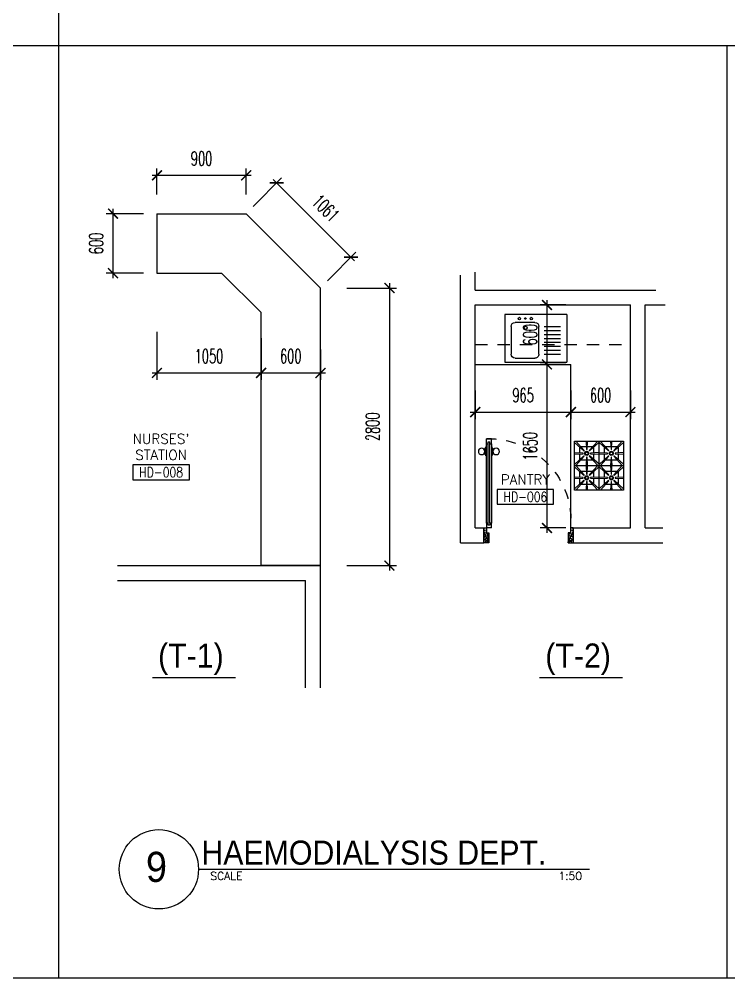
# Model space of a CAD drawing. Extents: x 417759.1 to 417809, y 43468.8 to 43507.6.
# Drawn here: x 417780.79 to 417787.96, y 43488.26 to 43497.93 of the extents above; entities that cross this region are included whole.
import ezdxf
from ezdxf.enums import TextEntityAlignment as Align

# ---------------------------------------------------------------- set-up
doc = ezdxf.new("R2010")
doc.units = 0
doc.header["$MEASUREMENT"] = 0
doc.header["$PDMODE"] = 3
doc.header["$PDSIZE"] = 0.1
doc.linetypes.add('HIDDEN', pattern=[0.375, 0.25, -0.125])
doc.linetypes.add('HIDDEN2', pattern=[0.1875, 0.125, -0.0625])
doc.layers.get('0').update_dxf_attribs({"linetype": 'CONTINUOUS'})
doc.layers.get('DEFPOINTS').update_dxf_attribs({"linetype": 'CONTINUOUS'})
for name, color, linetype in [('A-FURN-W', 4, 'CONTINUOUS'), ('AX-DIM', 4, 'CONTINUOUS'), ('COUNTER', 2, 'CONTINUOUS'), ('DOOR', 4, 'CONTINUOUS'), ('Doted', 3, 'HIDDEN2'), ('FIX', 3, 'CONTINUOUS'), ('HAT', 8, 'CONTINUOUS'), ('K-FUR', 3, 'CONTINUOUS'), ('RM-BOX', 2, 'CONTINUOUS'), ('RM-NAME', 2, 'CONTINUOUS'), ('RM-NO', 2, 'CONTINUOUS'), ('TXT', 2, 'CONTINUOUS'), ('TXT1', 2, 'CONTINUOUS'), ('WALL', 6, 'CONTINUOUS')]:
    doc.layers.add(name, color=color, linetype=linetype)
doc.styles.add('ROMANS', font='ROMANS.shx', dxfattribs={"width": 0.6})
doc.styles.add('TTXT', font='swisse.ttf', dxfattribs={"width": 0.6})
doc.dimstyles.new('STANDARD in', dxfattribs={"dimtxt": 0.14, "dimasz": 0.1, "dimexe": 0.07, "dimexo": 0.05, "dimgap": 0.1, "dimtad": 1, "dimdec": 0, "dimlfac": 1000, "dimzin": 0, "dimdsep": 46, "dimtxsty": 'ROMANS', "dimblk": 'ARCHTICK', "dimcen": 0.05, "dimdle": 0.05, "dimclrd": 4, "dimclre": 4, "dimclrt": 2, "dimadec": 0, "dimazin": 0, "dimtfac": 1, "dimtdec": 0, "dimtmove": 2, "dimatfit": 3, "dimfxl": 0, "dimtolj": 1, "dimtzin": 0, "dimarcsym": 0})

# ---------------------------------------------------------------- blocks, each defined once
blk = doc.blocks.new('RM1')
at = {"layer": 'RM-BOX'}
blk.add_lwpolyline([(570, -200), (-570, -200), (-570, -500), (570, -500)], close=True, dxfattribs=at)
at = {"layer": 'RM-NAME', "style": 'ROMANS'}
for tag, p in [('ROOMNAME1', (0, 324)), ('ROOMNAME2', (0, 0))]:
    blk.add_attdef(tag, text='', height=200, dxfattribs=at).set_placement(p, align=Align.MIDDLE)
at = {"layer": 'RM-NO', "style": 'ROMANS', "width": 0.8}
blk.add_attdef('ROOMNO', text='', height=200, dxfattribs=at).set_placement((0, -350), align=Align.MIDDLE)
blk = doc.blocks.new('DOOR90')
at = {"layer": 'DOOR', "color": 7, "linetype": 'ByBlock'}
for p, q in [((-150, 0), (0, 0)), ((-150, 0), (-150, -25)), ((0, -50), (-113.7, 0)), ((0, -50), (-40.1, 0)), ((0, -50), (0, 0)), ((-1000, -25), (-1050, -25)), ((-1050, -75), (-1050, -25)), ((-1050, -25), (-1050, -75)), ((-1000, -75), (-1050, -75)), ((-1000, -42), (-1020, -42)), ((-1020, -42), (-1020, -58)), ((-1000, -58), (-1020, -58)), ((-1000, -25), (-1000, -42)), ((-1000, -58), (-1000, -75)), ((-877.6, -17.8), (-967.6, -17.8)), ((-967.6, -25), (-967.6, -17.8)), ((-967.6, -75), (-967.6, -82.2)), ((-877.6, -82.2), (-967.6, -82.2)), ((-955, -8.8), (-890.2, -8.8)), ((-955, -17.8), (-955, -8.8)), ((-955, -17.8), (-890.2, -17.8)), ((-955, -82.2), (-890.2, -82.2)), ((-955, -82.2), (-955, -91.2)), ((-955, -91.2), (-890.2, -91.2)), ((-890.2, -17.8), (-890.2, -8.8)), ((-890.2, -82.2), (-890.2, -91.2)), ((-877.6, -25), (-877.6, -17.8)), ((-877.6, -75), (-877.6, -82.2)), ((-200, -25), (-150, -25)), ((-200, -42), (-200, -25)), ((-180, -42), (-200, -42)), ((-200, -58), (-180, -58)), ((-200, -75), (-200, -58)), ((-150, -75), (-200, -75)), ((-180, -58), (-180, -42)), ((-150, -25), (-100, -25)), ((-150, -75), (-150, -25)), ((-100, -25), (-100, -50)), ((0, -50), (-100, -36.6)), ((-100, -50), (0, -50)), ((0, -850), (-113.7, -900)), ((-100, -875), (-100, -850)), ((0, -850), (-100, -863.4)), ((-100, -850), (0, -850)), ((0, -850), (-40.1, -900)), ((0, -850), (0, -900)), ((-150, -875), (-100, -875)), ((-150, -900), (-150, -875)), ((-150, -900), (0, -900)), ((0, -900), (-150, -900))]:
    blk.add_line(p, q, dxfattribs=at)
at = {"layer": 'DOOR', "linetype": 'ByBlock'}
for p, q in [((-200, -25), (-1000, -25)), ((-200, -42), (-1000, -42)), ((-200, -58), (-1000, -58)), ((-1000, -75), (-200, -75))]:
    blk.add_line(p, q, dxfattribs=at)
at = {"layer": 'DOOR', "color": 7, "linetype": 'ByBlock'}
for centre in [(-922.6, 23.5), (-922.6, -123.5)]:
    blk.add_circle(centre, 32.4, dxfattribs=at)
for centre, radius, start, end in [((0, -50), 154.4, 161.10529, 166.28577), ((0, -50), 94.4, 148.01819, 180), ((0, -50), 134.4, 158.15985, 169.28002), ((0, -50), 114.4, 154.08384, 167.37743), ((0, -50), 74.4, 137.77643, 180), ((0, -50), 54.4, 113.20738, 180), ((0, -50), 34.4, 90, 180), ((0, -50), 14.4, 90, 180), ((0, -850), 94.4, 180, 211.98181), ((0, -850), 74.4, 180, 222.22357), ((0, -850), 54.4, 180, 246.79262), ((0, -850), 34.4, 180, 270), ((0, -850), 14.4, 180, 270), ((0, -850), 154.4, 193.71423, 198.89471), ((0, -850), 134.4, 190.71998, 201.84015)]:
    blk.add_arc(centre, radius, start, end, dxfattribs=at)
at = {"layer": 'DOOR', "linetype": 'HIDDEN', "ltscale": 0.5}
blk.add_arc((-222.2, -50), 828.2, 178.27012, 275.00304, dxfattribs=at)
blk = doc.blocks.new('A$C68711307')
at = {"layer": 'A-FURN-W'}
for p, q in [((0, 0), (0, 0.6266)), ((0, 0.6266), (0.48, 0.6266)), ((0.48, 0.6266), (0.48, 0)), ((0.08, 0.3234), (0.08, 0.5234)), ((0.12, 0.5634), (0.4, 0.5634)), ((0.44, 0.5234), (0.44, 0.3234)), ((0.4, 0.2834), (0.12, 0.2834)), ((0.12, 0.232), (0.12, 0.0643)), ((0.16, 0.232), (0.16, 0.0643)), ((0.2, 0.232), (0.2, 0.0643)), ((0.24, 0.232), (0.24, 0.0643)), ((0.28, 0.232), (0.28, 0.0643)), ((0.32, 0.232), (0.32, 0.0643)), ((0.36, 0.232), (0.36, 0.0643)), ((0.4, 0.232), (0.4, 0.0643)), ((0, 0), (0.48, 0))]:
    blk.add_line(p, q, dxfattribs=at)
at = {"layer": 'A-FURN-W', "extrusion": (0, 0, -1)}
for centre, major_axis in [((0.04, 0.4799), (-0.00849, 0.00849)), ((0.04, 0.4199), (-0.00566, 0.00566)), ((0.1344, 0.4174), (-0.0113, 0.0113))]:
    blk.add_ellipse(centre, major_axis=major_axis, ratio=1, dxfattribs=at)
at = {"layer": 'A-FURN-W'}
for centre, start_param, end_param in [((0.12, 0.5234), 5.497787, 7.068583), ((0.4, 0.5234), 3.926991, 5.497787), ((0.12, 0.3234), 0.785398, 2.356194), ((0.4, 0.3234), 2.356194, 3.926991)]:
    blk.add_ellipse(centre, major_axis=(-0.0283, 0.0283), ratio=1, start_param=start_param, end_param=end_param, dxfattribs=at)
at = {"layer": 'A-FURN-W', "extrusion": (0, 0, -1)}
blk.add_ellipse((0.04, 0.3599), major_axis=(-0.00849, 0.00849), ratio=1, start_param=6.283185307178246, end_param=12.56637061435783, dxfattribs=at)
blk = doc.blocks.new('RANGE')
at = {"layer": 'K-FUR'}
for p, q in [((0.45, 0.904), (0.45, 0)), ((0, 0.452), (0.9, 0.452))]:
    blk.add_line(p, q, dxfattribs=at)
for points in [[(-0.001, 0.879), (0.172, 0.723, 0.025175), (0.18, 0.73), (0.023, 0.903)], [(0.211, 0.904), (0.22, 0.747, 0.025175), (0.23, 0.747), (0.238, 0.904)], [(0.426, 0.904), (0.27, 0.73, 0.025175), (0.278, 0.723), (0.45, 0.88)], [(0.449, 0.879), (0.622, 0.723, 0.025175), (0.63, 0.73), (0.473, 0.903)], [(0.661, 0.904), (0.67, 0.747, 0.025175), (0.68, 0.747), (0.688, 0.904)], [(0.876, 0.904), (0.72, 0.73, 0.025175), (0.728, 0.723), (0.9, 0.88)], [(0, 0.664), (0.156, 0.672, 0.025175), (0.156, 0.683), (0, 0.691)], [(0.024, 0.452), (0.18, 0.625, 0.025175), (0.172, 0.633), (0, 0.476)], [(0.239, 0.452), (0.23, 0.609, 0.025175), (0.22, 0.609), (0.212, 0.452)], [(0.451, 0.477), (0.278, 0.633, 0.025175), (0.27, 0.625), (0.427, 0.453)], [(0.45, 0.691), (0.294, 0.683, 0.025175), (0.294, 0.673), (0.45, 0.665)], [(0.45, 0.664), (0.606, 0.672, 0.025175), (0.606, 0.683), (0.45, 0.691)], [(0.474, 0.452), (0.63, 0.625, 0.025175), (0.622, 0.633), (0.45, 0.476)], [(0.689, 0.452), (0.68, 0.609, 0.025175), (0.67, 0.609), (0.662, 0.452)], [(0.901, 0.477), (0.728, 0.633, 0.025175), (0.72, 0.625), (0.877, 0.453)], [(0.9, 0.691), (0.744, 0.683, 0.025175), (0.744, 0.673), (0.9, 0.665)], [(-0.001, 0.427), (0.172, 0.271, 0.025175), (0.18, 0.278), (0.023, 0.451)], [(0.211, 0.452), (0.22, 0.295, 0.025175), (0.23, 0.295), (0.238, 0.452)], [(0.426, 0.452), (0.27, 0.279, 0.025175), (0.278, 0.271), (0.45, 0.428)], [(0.449, 0.427), (0.622, 0.271, 0.025175), (0.63, 0.278), (0.473, 0.451)], [(0.661, 0.452), (0.67, 0.295, 0.025175), (0.68, 0.295), (0.688, 0.452)], [(0.876, 0.452), (0.72, 0.279, 0.025175), (0.728, 0.271), (0.9, 0.428)], [(0, 0.212), (0.156, 0.221, 0.025175), (0.156, 0.231), (0, 0.239)], [(0.024, 0), (0.18, 0.173, 0.025175), (0.172, 0.181), (0, 0.024)], [(0.451, 0.025), (0.278, 0.181, 0.025175), (0.27, 0.173), (0.427, 0.001)], [(0.45, 0.239), (0.294, 0.231, 0.025175), (0.294, 0.221), (0.45, 0.213)], [(0.45, 0.212), (0.606, 0.221, 0.025175), (0.606, 0.231), (0.45, 0.239)], [(0.474, 0), (0.63, 0.173, 0.025175), (0.622, 0.181), (0.45, 0.024)], [(0.901, 0.025), (0.728, 0.181, 0.025175), (0.72, 0.173), (0.877, 0.001)], [(0.9, 0.239), (0.744, 0.231, 0.025175), (0.744, 0.221), (0.9, 0.213)], [(0.239, 0), (0.23, 0.157, 0.025175), (0.22, 0.157), (0.212, 0)], [(0.689, 0), (0.68, 0.157, 0.025175), (0.67, 0.157), (0.662, 0)]]:
    blk.add_lwpolyline(points, format="xyb", dxfattribs=at)
blk.add_lwpolyline([(0, 0), (0, 0.904), (0.9, 0.904), (0.9, 0)], close=True, dxfattribs=at)
for points in [[(0.1, 0.686), (0.1, 0.788)], [(0.113, 0.804), (0.217, 0.804)], [(0.233, 0.804), (0.336, 0.804)], [(0.35, 0.789), (0.35, 0.686)], [(0.55, 0.686), (0.55, 0.788)], [(0.563, 0.804), (0.667, 0.804)], [(0.683, 0.804), (0.786, 0.804)], [(0.8, 0.789), (0.8, 0.686)], [(0.1, 0.567), (0.1, 0.67)], [(0.217, 0.552), (0.114, 0.552)], [(0.337, 0.552), (0.233, 0.552)], [(0.35, 0.67), (0.35, 0.568)], [(0.55, 0.567), (0.55, 0.67)], [(0.667, 0.552), (0.564, 0.552)], [(0.787, 0.552), (0.683, 0.552)], [(0.8, 0.67), (0.8, 0.568)], [(0.1, 0.234), (0.1, 0.336)], [(0.1, 0.115), (0.1, 0.218)], [(0.113, 0.352), (0.217, 0.352)], [(0.233, 0.352), (0.336, 0.352)], [(0.35, 0.337), (0.35, 0.234)], [(0.35, 0.218), (0.35, 0.116)], [(0.55, 0.234), (0.55, 0.336)], [(0.55, 0.115), (0.55, 0.218)], [(0.563, 0.352), (0.667, 0.352)], [(0.683, 0.352), (0.786, 0.352)], [(0.8, 0.337), (0.8, 0.234)], [(0.8, 0.218), (0.8, 0.116)], [(0.217, 0.1), (0.114, 0.1)], [(0.337, 0.1), (0.233, 0.1)], [(0.667, 0.1), (0.564, 0.1)], [(0.787, 0.1), (0.683, 0.1)]]:
    blk.add_lwpolyline(points, dxfattribs=at)
for centre, radius in [((0.225, 0.678), 0.0373), ((0.675, 0.678), 0.0373), ((0.225, 0.678), 0.0273), ((0.675, 0.678), 0.0273), ((0.225, 0.226), 0.0373), ((0.225, 0.226), 0.0273), ((0.675, 0.226), 0.0373), ((0.675, 0.226), 0.0273)]:
    blk.add_circle(centre, radius, dxfattribs=at)
blk = doc.blocks.new('Rang')
at = {"layer": 'FIX', "xscale": -0.6637168141592866, "yscale": 0.6637168141592866, "zscale": 0.6637168141592921, "rotation": 90}
blk.add_blockref('RANGE', (0.6, 0.597), dxfattribs=at)
blk = doc.blocks.new('_ARCHTICK')
at = {"color": 0, "linetype": 'ByBlock', "const_width": 0.15}
blk.add_lwpolyline([(-0.5, -0.5), (0.5, 0.5)], dxfattribs=at)
blk = doc.blocks.new('*D126')
at = {"layer": 'AX-DIM', "color": 4, "lineweight": -2}
for p, q in [((417782.0487, 43495.9663), (417781.6724, 43495.9663)), ((417781.7424, 43495.3163), (417781.7424, 43496.0163)), ((417782.0487, 43495.3663), (417781.6724, 43495.3663))]:
    blk.add_line(p, q, dxfattribs=at)
at = {"layer": 'DEFPOINTS', "color": 0}
for p in [(417781.7424, 43495.9663), (417782.0987, 43495.9663), (417782.0987, 43495.3663)]:
    blk.add_point(p, dxfattribs=at)
at = {"layer": 'AX-DIM', "color": 4, "lineweight": -2, "xscale": 0.1, "yscale": 0.1, "zscale": 0.1}
for p, rotation in [((417781.7424, 43495.9663), 90), ((417781.7424, 43495.3663), 270)]:
    blk.add_blockref('_ARCHTICK', p, dxfattribs=dict(at, rotation=rotation))
at = {"layer": 'AX-DIM', "color": 2, "insert": (417781.5724, 43495.6663), "char_height": 0.14, "attachment_point": 5, "rotation": 90, "style": 'ROMANS'}
blk.add_mtext('\\A1;600', dxfattribs=at)
blk = doc.blocks.new('*D127')
at = {"layer": 'AX-DIM', "color": 4, "lineweight": -2}
for p, q in [((417783.1355, 43496.3532), (417782.1355, 43496.3532)), ((417782.1855, 43496.1612), (417782.1855, 43496.4232)), ((417783.0855, 43496.1612), (417783.0855, 43496.4232))]:
    blk.add_line(p, q, dxfattribs=at)
at = {"layer": 'DEFPOINTS', "color": 0}
for p in [(417782.1855, 43496.3532), (417782.1855, 43496.1112), (417783.0855, 43496.1112)]:
    blk.add_point(p, dxfattribs=at)
at = {"layer": 'AX-DIM', "color": 4, "lineweight": -2, "xscale": 0.1, "yscale": 0.1, "zscale": 0.1, "rotation": 180}
blk.add_blockref('_ARCHTICK', (417782.1855, 43496.3532), dxfattribs=at)
at = {"layer": 'AX-DIM', "color": 4, "lineweight": -2, "xscale": 0.1, "yscale": 0.1, "zscale": 0.1}
blk.add_blockref('_ARCHTICK', (417783.0855, 43496.3532), dxfattribs=at)
at = {"layer": 'AX-DIM', "color": 2, "insert": (417782.6355, 43496.5232), "char_height": 0.14, "attachment_point": 5, "style": 'ROMANS'}
blk.add_mtext('\\A1;900', dxfattribs=at)
blk = doc.blocks.new('*D128')
at = {"layer": 'AX-DIM', "color": 4, "lineweight": -2}
for p, q in [((417783.1562, 43496.0396), (417783.4431, 43496.3265)), ((417783.3583, 43496.3124), (417784.179, 43495.4917)), ((417783.9062, 43495.2896), (417784.1931, 43495.5765))]:
    blk.add_line(p, q, dxfattribs=at)
at = {"layer": 'DEFPOINTS', "color": 0}
for p in [(417783.1209, 43496.0043), (417784.1437, 43495.527), (417783.8709, 43495.2543)]:
    blk.add_point(p, dxfattribs=at)
at = {"layer": 'AX-DIM', "color": 4, "lineweight": -2, "xscale": 0.1, "yscale": 0.1, "zscale": 0.1}
for p, rotation in [((417783.3937, 43496.277), 135.0000016672487), ((417784.1437, 43495.527), 315.0000016672487)]:
    blk.add_blockref('_ARCHTICK', p, dxfattribs=dict(at, rotation=rotation))
at = {"layer": 'AX-DIM', "color": 2, "insert": (417783.8889, 43496.0222), "char_height": 0.14, "attachment_point": 5, "rotation": 315, "style": 'ROMANS'}
blk.add_mtext('\\A1;1061', dxfattribs=at)
blk = doc.blocks.new('*D129')
at = {"layer": 'AX-DIM', "color": 4, "lineweight": -2}
for p, q in [((417784.5314, 43495.2663), (417784.5314, 43492.3663)), ((417784.101, 43495.2163), (417784.6014, 43495.2163)), ((417784.101, 43492.4163), (417784.6014, 43492.4163))]:
    blk.add_line(p, q, dxfattribs=at)
at = {"layer": 'DEFPOINTS', "color": 0}
for p in [(417784.051, 43495.2163), (417784.051, 43492.4163), (417784.5314, 43492.4163)]:
    blk.add_point(p, dxfattribs=at)
at = {"layer": 'AX-DIM', "color": 4, "lineweight": -2, "xscale": 0.1, "yscale": 0.1, "zscale": 0.1}
for p, rotation in [((417784.5314, 43495.2163), 90), ((417784.5314, 43492.4163), 270)]:
    blk.add_blockref('_ARCHTICK', p, dxfattribs=dict(at, rotation=rotation))
at = {"layer": 'AX-DIM', "color": 2, "insert": (417784.3614, 43493.8163), "char_height": 0.14, "attachment_point": 5, "rotation": 90, "style": 'ROMANS'}
blk.add_mtext('\\A1;2800', dxfattribs=at)
blk = doc.blocks.new('*D130')
at = {"layer": 'AX-DIM', "color": 4, "lineweight": -2}
for p, q in [((417782.1855, 43494.7753), (417782.1855, 43494.2896)), ((417783.2355, 43494.5735), (417783.2355, 43494.2896)), ((417782.1355, 43494.3596), (417783.2855, 43494.3596))]:
    blk.add_line(p, q, dxfattribs=at)
at = {"layer": 'DEFPOINTS', "color": 0}
for p in [(417782.1855, 43494.8253), (417783.2355, 43494.6235), (417783.2355, 43494.3596)]:
    blk.add_point(p, dxfattribs=at)
at = {"layer": 'AX-DIM', "color": 4, "lineweight": -2, "xscale": 0.1, "yscale": 0.1, "zscale": 0.1, "rotation": 180}
blk.add_blockref('_ARCHTICK', (417782.1855, 43494.3596), dxfattribs=at)
at = {"layer": 'AX-DIM', "color": 4, "lineweight": -2, "xscale": 0.1, "yscale": 0.1, "zscale": 0.1}
blk.add_blockref('_ARCHTICK', (417783.2355, 43494.3596), dxfattribs=at)
at = {"layer": 'AX-DIM', "color": 2, "insert": (417782.7105, 43494.5296), "char_height": 0.14, "attachment_point": 5, "style": 'ROMANS'}
blk.add_mtext('\\A1;1050', dxfattribs=at)
blk = doc.blocks.new('*D131')
at = {"layer": 'AX-DIM', "color": 4, "lineweight": -2}
for p, q in [((417783.2355, 43494.712), (417783.2355, 43494.2896)), ((417783.8355, 43494.5967), (417783.8355, 43494.2896)), ((417783.1855, 43494.3596), (417783.8855, 43494.3596))]:
    blk.add_line(p, q, dxfattribs=at)
at = {"layer": 'DEFPOINTS', "color": 0}
for p in [(417783.2355, 43494.762), (417783.8355, 43494.6467), (417783.8355, 43494.3596)]:
    blk.add_point(p, dxfattribs=at)
at = {"layer": 'AX-DIM', "color": 4, "lineweight": -2, "xscale": 0.1, "yscale": 0.1, "zscale": 0.1, "rotation": 180}
blk.add_blockref('_ARCHTICK', (417783.2355, 43494.3596), dxfattribs=at)
at = {"layer": 'AX-DIM', "color": 4, "lineweight": -2, "xscale": 0.1, "yscale": 0.1, "zscale": 0.1}
blk.add_blockref('_ARCHTICK', (417783.8355, 43494.3596), dxfattribs=at)
at = {"layer": 'AX-DIM', "color": 2, "insert": (417783.5355, 43494.5296), "char_height": 0.14, "attachment_point": 5, "style": 'ROMANS'}
blk.add_mtext('\\A1;600', dxfattribs=at)
blk = doc.blocks.new('*D134')
at = {"layer": 'AX-DIM', "color": 4, "lineweight": -2}
for p, q in [((417785.3971, 43494.1838), (417785.3971, 43493.8946)), ((417786.3621, 43494.1838), (417786.3621, 43493.8946)), ((417785.3471, 43493.9646), (417786.4121, 43493.9646))]:
    blk.add_line(p, q, dxfattribs=at)
at = {"layer": 'DEFPOINTS', "color": 0}
for p in [(417785.3971, 43494.2338), (417786.3621, 43494.2338), (417786.3621, 43493.9646)]:
    blk.add_point(p, dxfattribs=at)
at = {"layer": 'AX-DIM', "color": 4, "lineweight": -2, "xscale": 0.1, "yscale": 0.1, "zscale": 0.1, "rotation": 180}
blk.add_blockref('_ARCHTICK', (417785.3971, 43493.9646), dxfattribs=at)
at = {"layer": 'AX-DIM', "color": 4, "lineweight": -2, "xscale": 0.1, "yscale": 0.1, "zscale": 0.1}
blk.add_blockref('_ARCHTICK', (417786.3621, 43493.9646), dxfattribs=at)
at = {"layer": 'AX-DIM', "color": 2, "insert": (417785.8796, 43494.1346), "char_height": 0.14, "attachment_point": 5, "style": 'ROMANS'}
blk.add_mtext('\\A1;965', dxfattribs=at)
blk = doc.blocks.new('*D135')
at = {"layer": 'AX-DIM', "color": 4, "lineweight": -2}
for p, q in [((417786.3621, 43494.1838), (417786.3621, 43493.8946)), ((417786.9621, 43494.1838), (417786.9621, 43493.8946)), ((417786.3121, 43493.9646), (417787.0121, 43493.9646))]:
    blk.add_line(p, q, dxfattribs=at)
at = {"layer": 'DEFPOINTS', "color": 0}
for p in [(417786.3621, 43494.2338), (417786.9621, 43494.2338), (417786.9621, 43493.9646)]:
    blk.add_point(p, dxfattribs=at)
at = {"layer": 'AX-DIM', "color": 4, "lineweight": -2, "xscale": 0.1, "yscale": 0.1, "zscale": 0.1, "rotation": 180}
blk.add_blockref('_ARCHTICK', (417786.3621, 43493.9646), dxfattribs=at)
at = {"layer": 'AX-DIM', "color": 4, "lineweight": -2, "xscale": 0.1, "yscale": 0.1, "zscale": 0.1}
blk.add_blockref('_ARCHTICK', (417786.9621, 43493.9646), dxfattribs=at)
at = {"layer": 'AX-DIM', "color": 2, "insert": (417786.6621, 43494.1346), "char_height": 0.14, "attachment_point": 5, "style": 'ROMANS'}
blk.add_mtext('\\A1;600', dxfattribs=at)
blk = doc.blocks.new('*D136')
at = {"layer": 'AX-DIM', "color": 4, "lineweight": -2}
for p, q in [((417786.1208, 43494.4952), (417786.1208, 43492.7452)), ((417786.3121, 43494.4452), (417786.0508, 43494.4452)), ((417786.3121, 43492.7952), (417786.0508, 43492.7952))]:
    blk.add_line(p, q, dxfattribs=at)
at = {"layer": 'DEFPOINTS', "color": 0}
for p in [(417786.3621, 43494.4452), (417786.1208, 43492.7952), (417786.3621, 43492.7952)]:
    blk.add_point(p, dxfattribs=at)
at = {"layer": 'AX-DIM', "color": 4, "lineweight": -2, "xscale": 0.1, "yscale": 0.1, "zscale": 0.1}
for p, rotation in [((417786.1208, 43494.4452), 90), ((417786.1208, 43492.7952), 270)]:
    blk.add_blockref('_ARCHTICK', p, dxfattribs=dict(at, rotation=rotation))
at = {"layer": 'AX-DIM', "color": 2, "insert": (417785.9508, 43493.6202), "char_height": 0.14, "attachment_point": 5, "rotation": 90, "style": 'ROMANS'}
blk.add_mtext('\\A1;1650', dxfattribs=at)
blk = doc.blocks.new('*D137')
at = {"layer": 'AX-DIM', "color": 4, "lineweight": -2}
for p, q in [((417786.1208, 43495.0952), (417786.1208, 43494.3952)), ((417786.3121, 43495.0452), (417786.0508, 43495.0452)), ((417786.3121, 43494.4452), (417786.0508, 43494.4452))]:
    blk.add_line(p, q, dxfattribs=at)
at = {"layer": 'DEFPOINTS', "color": 0}
for p in [(417786.3621, 43495.0452), (417786.1208, 43494.4452), (417786.3621, 43494.4452)]:
    blk.add_point(p, dxfattribs=at)
at = {"layer": 'AX-DIM', "color": 4, "lineweight": -2, "xscale": 0.1, "yscale": 0.1, "zscale": 0.1}
for p, rotation in [((417786.1208, 43495.0452), 90), ((417786.1208, 43494.4452), 270)]:
    blk.add_blockref('_ARCHTICK', p, dxfattribs=dict(at, rotation=rotation))
at = {"layer": 'AX-DIM', "color": 2, "insert": (417785.9508, 43494.7452), "char_height": 0.14, "attachment_point": 5, "rotation": 90, "style": 'ROMANS'}
blk.add_mtext('\\A1;600', dxfattribs=at)

msp = doc.modelspace()

# ---------------------------------------------------------------- linework, layer by layer
at = {"layer": 'AX-DIM'}
for p, q in [((417781.1934, 43507.6348), (417781.1934, 43497.6622)), ((417759.0538, 43497.6622), (417809.0021, 43497.6622)), ((417781.1934, 43497.6622), (417781.1934, 43488.2568)), ((417787.935, 43497.6622), (417787.935, 43488.2568)), ((417759.0538, 43488.2568), (417809.0021, 43488.2568))]:
    msp.add_line(p, q, dxfattribs=at)
at = {"layer": 'COUNTER'}
for p, q in [((417782.1855, 43495.9663), (417782.1855, 43495.3663)), ((417782.1855, 43495.9663), (417783.0855, 43495.9663)), ((417783.0855, 43495.9663), (417783.8355, 43495.2163)), ((417782.1855, 43495.3663), (417782.837, 43495.3663)), ((417782.1855, 43495.3663), (417782.837, 43495.3663)), ((417782.837, 43495.3663), (417783.2355, 43494.9677)), ((417783.8355, 43492.4163), (417783.8355, 43495.2163)), ((417783.2355, 43492.4163), (417783.2355, 43494.9677)), ((417783.2355, 43492.4163), (417783.2355, 43494.9677)), ((417785.3971, 43494.4452), (417786.3621, 43494.4452)), ((417786.3621, 43492.7952), (417786.3621, 43494.4452))]:
    msp.add_line(p, q, dxfattribs=at)
at = {"layer": 'Doted'}
msp.add_line((417785.3971, 43494.6452), (417786.9621, 43494.6452), dxfattribs=at)
at = {"layer": 'TXT', "color": 6}
for p, q in [((417782.1392, 43491.2881), (417782.977, 43491.2881)), ((417786.0466, 43491.2881), (417786.8844, 43491.2881)), ((417782.6045, 43489.3523), (417786.55, 43489.3523))]:
    msp.add_line(p, q, dxfattribs=at)
msp.add_circle((417782.2045, 43489.3523), 0.4, dxfattribs=at)
at = {"layer": 'WALL', "color": 6}
for p, q in [((417785.3971, 43495.1952), (417785.3971, 43495.3776)), ((417785.2471, 43492.6452), (417785.2471, 43495.3452)), ((417785.3971, 43495.1952), (417787.218, 43495.1952)), ((417785.3971, 43495.0452), (417786.9621, 43495.0452)), ((417785.3971, 43492.7952), (417785.3971, 43495.0452)), ((417786.9621, 43492.7952), (417786.9621, 43495.0452)), ((417787.1121, 43492.7952), (417787.1121, 43495.0452)), ((417787.1121, 43495.0452), (417787.314, 43495.0452)), ((417785.3971, 43492.7952), (417785.4846, 43492.7952)), ((417785.4846, 43492.6452), (417785.4846, 43492.7952)), ((417786.3846, 43492.7952), (417786.9621, 43492.7952)), ((417786.3846, 43492.6452), (417786.3846, 43492.7952)), ((417787.1121, 43492.7952), (417787.2886, 43492.7952)), ((417785.2471, 43492.6452), (417785.4846, 43492.6452)), ((417786.3846, 43492.6452), (417787.2886, 43492.6452)), ((417781.7855, 43492.4163), (417783.8355, 43492.4163)), ((417783.8355, 43492.4163), (417783.2355, 43492.4163)), ((417783.8355, 43491.1821), (417783.8355, 43492.4163)), ((417781.7855, 43492.2663), (417783.6855, 43492.2663)), ((417783.6855, 43491.1821), (417783.6855, 43492.2663))]:
    msp.add_line(p, q, dxfattribs=at)

# ---------------------------------------------------------------- block references
at = {"layer": 'DOOR', "color": 0, "xscale": -0.0009999999892897904, "yscale": 0.0009999999892897904, "zscale": 0.001, "rotation": 90}
msp.add_blockref('DOOR90', (417785.4846, 43492.6452), dxfattribs=at)
at = {"layer": 'FIX', "xscale": -1, "rotation": 90}
msp.add_blockref('A$C68711307', (417786.3229, 43494.9487), dxfattribs=at)
at = {"layer": 'FIX', "xscale": -0.8250000000116415, "yscale": 0.8249999999970896, "zscale": 0.8250000000000001, "rotation": 180}
msp.add_blockref('Rang', (417786.3986, 43493.6707), dxfattribs=at)
at = {"layer": 'HAT', "xscale": 0.0005000000237487257, "yscale": 0.0004999999946448952, "zscale": 0.0005}
msp.add_blockref('RM1', (417782.2273, 43493.5327), dxfattribs=at).add_auto_attribs({'ROOMNO': 'HD-008', 'ROOMNAME2': 'STATION', 'ROOMNAME1': "NURSES'"})
at = {"layer": 'WALL', "xscale": 0.0005000000237487257, "yscale": 0.0004999999946448952, "zscale": 0.0005}
msp.add_blockref('RM1', (417785.9033, 43493.2845), dxfattribs=at).add_auto_attribs({'ROOMNO': 'HD-006', 'ROOMNAME2': 'PANTRY'})

# ---------------------------------------------------------------- texts
at = {"layer": 'RM-NAME', "style": 'ROMANS', "width": 1}
for tag, p in [('SCALE', (417782.8858, 43489.2847)), ('1:50', (417786.3553, 43489.2847))]:
    msp.add_attdef(tag, text='', height=0.08, dxfattribs=at).set_placement(p, align=Align.MIDDLE)
at = {"layer": 'TXT1', "color": 6, "style": 'TTXT', "width": 0.9}
for s, height, p in [(' (T-1)', 0.24314, (417782.1117, 43491.3867)), (' (T-2)', 0.24314, (417786.0191, 43491.3867)), ('HAEMODIALYSIS DEPT.', 0.243141, (417782.6335, 43489.3986)), ('9', 0.3039, (417782.0741, 43489.2244))]:
    msp.add_text(s, height=height, dxfattribs=at).set_placement(p)

# ---------------------------------------------------------------- dimensions: what is measured, and where the dimension line sits
at = {"layer": 'AX-DIM'}
for base, p1, p2, picture, middle in [((417782.1855, 43496.3532), (417783.0855, 43496.1112), (417782.1855, 43496.1112), '*D127', (417782.6355, 43496.5232)), ((417783.2355, 43494.3596), (417782.1855, 43494.8253), (417783.2355, 43494.6235), '*D130', (417782.7105, 43494.5296)), ((417783.8355, 43494.3596), (417783.2355, 43494.762), (417783.8355, 43494.6467), '*D131', (417783.5355, 43494.5296)), ((417786.3621, 43493.9646), (417785.3971, 43494.2338), (417786.3621, 43494.2338), '*D134', (417785.8796, 43494.1346)), ((417786.9621, 43493.9646), (417786.3621, 43494.2338), (417786.9621, 43494.2338), '*D135', (417786.6621, 43494.1346))]:
    dim = msp.add_linear_dim(base=base, p1=p1, p2=p2, dimstyle='STANDARD in', dxfattribs=at)
    dim.commit()
    dim.dimension.update_dxf_attribs({"geometry": picture, "text_midpoint": middle})
dim = msp.add_aligned_dim(p1=(417783.1209, 43496.0043), p2=(417783.8709, 43495.2543), distance=0.3857, dimstyle='STANDARD in', dxfattribs=at)
dim.commit()
dim.dimension.update_dxf_attribs({"geometry": '*D128', "text_midpoint": (417783.8889, 43496.0222)})
for base, p1, p2, picture, middle in [((417781.7424, 43495.9663), (417782.0987, 43495.3663), (417782.0987, 43495.9663), '*D126', (417781.5724, 43495.6663)), ((417784.5314, 43492.4163), (417784.051, 43495.2163), (417784.051, 43492.4163), '*D129', (417784.3614, 43493.8163)), ((417786.1208, 43494.4452), (417786.3621, 43495.0452), (417786.3621, 43494.4452), '*D137', (417785.9508, 43494.7452)), ((417786.1208, 43492.7952), (417786.3621, 43494.4452), (417786.3621, 43492.7952), '*D136', (417785.9508, 43493.6202))]:
    dim = msp.add_linear_dim(base=base, p1=p1, p2=p2, angle=90, dimstyle='STANDARD in', dxfattribs=at)
    dim.commit()
    dim.dimension.update_dxf_attribs({"geometry": picture, "text_midpoint": middle})

doc.saveas('drawing.dxf')
